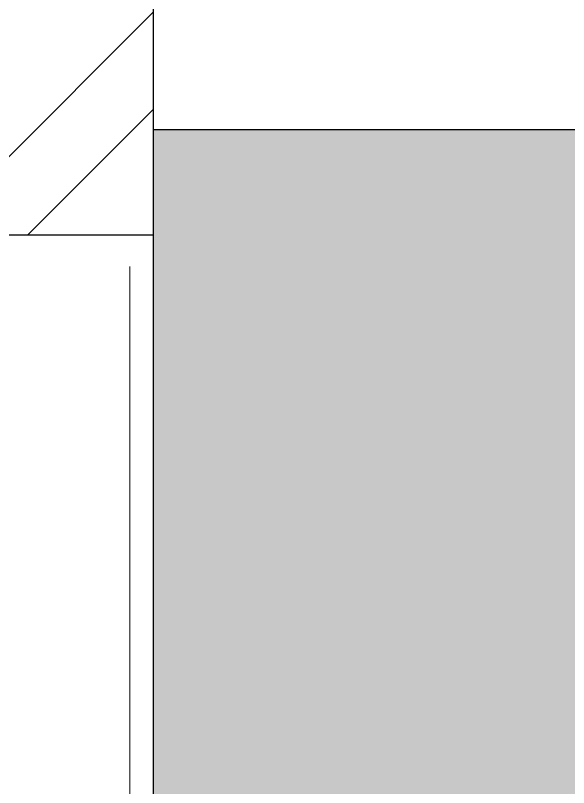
# Model space of a CAD drawing. Header units: millimetres. Extents: x 857 to 2168, y 576 to 1198.
# Drawn here: x 940.88 to 947.28, y 825.87 to 834.8 of the extents above; entities that cross this region are included whole.
import ezdxf

# ---------------------------------------------------------------- set-up
doc = ezdxf.new("R2010")
doc.units = ezdxf.units.MM
doc.layers.add('PQI-A-IN-ELEV-PTRN', color=249, linetype='Continuous', lineweight=0)
doc.layers.add('WAL', color=7, linetype='Continuous', lineweight=30)

# ---------------------------------------------------------------- blocks, each defined once
blk = doc.blocks.new('W6')
at = {"layer": 'PQI-A-IN-ELEV-PTRN', "ltscale": 1000}
blk.add_line((3.637978807091713e-11, 200), (-1000.000000000029, 200), dxfattribs=at)

msp = doc.modelspace()

# ---------------------------------------------------------------- hatches: boundary and pattern name
at = {"lineweight": -2, "true_color": 0x750066}
h = msp.add_hatch(color=226, dxfattribs=at)
h.dxf.hatch_style = 1
h.paths.add_polyline_path([(990.4739068461504, 789.0223620551992), (966.4784900855886, 789.0223620551992), (966.4784900855886, 759.850394774932), (990.4739068461504, 759.850394774932)])
h.paths.add_polyline_path([(987.1589274825646, 773.9528956853353), (987.1589274825646, 780.5528956853352, -0.7951575391897575), (988.1589274825646, 780.5528956853357), (988.1589274825646, 774.0805433510134, -1)], flags=16)
h.paths.add_polyline_path([(1013.142194961442, 789.0223620551992), (990.4739068461504, 789.0223620551992), (990.4739068461504, 759.850394774932), (1013.146339808266, 759.850394774932)])
h.paths.add_polyline_path([(993.5373483840021, 773.9528956853353), (993.5373483840021, 780.5528956853352, -0.7951575391897575), (994.5373483840021, 780.5528956853357), (994.5373483840021, 773.9528956853353, -0.8804663787400526)], flags=16)
h.paths.add_polyline_path([(1038.003519241423, 789.0223620551992), (1013.142194961442, 789.0223620551992), (1013.144030656892, 776.1025003847931), (1038.003519241423, 776.1126442289631)])
h.paths.add_polyline_path([(1022.32860457575, 783.0798962701544), (1028.92860457575, 783.0798962701544, -0.8804663787400769), (1028.92860457575, 782.0798962701544), (1022.32860457575, 782.0798962701544, -0.7951575391897405)], flags=16)
h.paths.add_polyline_path([(1038.003519241423, 776.1126442289631), (1013.144030656892, 776.1025003847931), (1013.146339808266, 759.850394774932), (1038.003519241423, 759.850394774932)])
h.paths.add_polyline_path([(1022.32860457575, 771.2300786561443), (1028.92860457575, 771.2300786561443, -0.8804663787400769), (1028.92860457575, 770.2300786561443), (1022.32860457575, 770.2300786561443, -0.7951575391897413)], flags=16)
h.paths.add_polyline_path([(1058.625431052656, 789.0223620551992), (1038.003519241423, 789.0223620551992), (1038.003519241423, 776.1126442289631), (1038.003519241423, 759.850394774932), (1058.625431052656, 759.850394774932)])
h.paths.add_polyline_path([(1040.578209908736, 773.9528956853353), (1040.578209908736, 780.5528956853352, -0.7951575391897575), (1041.578209908736, 780.5528956853357), (1041.578209908736, 773.9528956853353, -0.8804663787400526)], flags=16)
h.paths.add_polyline_path([(966.4784900855886, 789.0223620551994), (954.497031242799, 774.4068052759526), (966.466935732253, 759.850394774932), (966.4784900855886, 759.850394774932)])
h.paths.add_polyline_path([(966.4784900855884, 789.0223620551992), (942.4784900855884, 789.0223620551992), (954.497031242799, 774.4068052759526)])
h.paths.add_polyline_path([(942.4784900855884, 789.0223620551992), (942.4784900855884, 759.850394774932), (942.5640590029475, 759.850394774932), (954.497031242799, 774.4068052759526)])
h.paths.add_polyline_path([(954.497031242799, 774.4068052759526), (942.5640590029475, 759.850394774932), (966.466935732253, 759.850394774932)])
h.paths.add_polyline_path([(960.613088929909, 833.4774009453117), (942.4784900855882, 833.4774009453117), (942.4784900855884, 822.0984103861713), (960.613088929909, 822.0984103861713)])
h.paths.add_polyline_path([(960.613088929909, 822.0984103861713), (942.4784900855884, 822.0984103861713), (942.4784900855884, 810.0984103861713), (960.613088929909, 810.0984103861713)])
h.paths.add_polyline_path([(972.613088929909, 833.4774009453117), (960.613088929909, 833.4774009453117), (960.613088929909, 822.0984103861713), (966.772465214173, 822.0984103861713)])
h.paths.add_polyline_path([(966.772465214173, 822.0984103861713), (960.613088929909, 822.0984103861713), (960.613088929909, 810.0984103861713)], flags=17)
h.paths.add_polyline_path([(978.453712645645, 822.0984103861713), (966.772465214173, 822.0984103861713), (960.613088929909, 810.0984103861713), (984.613088929909, 810.0984103861713)])
h.paths.add_polyline_path([(972.613088929909, 833.4774009453117), (966.772465214173, 822.0984103861713), (978.453712645645, 822.0984103861713)])
h.paths.add_polyline_path([(984.613088929909, 833.4774009453117), (972.613088929909, 833.4774009453117), (978.453712645645, 822.0984103861713), (984.613088929909, 822.0984103861713)])
h.paths.add_polyline_path([(984.613088929909, 822.0984103861713), (978.453712645645, 822.0984103861713), (984.613088929909, 810.0984103861713)], flags=17)
h.paths.add_polyline_path([(996.613088929909, 833.4774009453117), (984.613088929909, 833.4774009453117), (984.613088929909, 822.0984103861713), (990.772465214173, 822.0984103861713)])
h.paths.add_polyline_path([(990.772465214173, 822.0984103861713), (984.613088929909, 822.0984103861713), (984.613088929909, 810.0984103861713)], flags=17)
h.paths.add_polyline_path([(1002.453712645645, 822.0984103861713), (990.772465214173, 822.0984103861713), (984.613088929909, 810.0984103861713), (1008.613088929909, 810.0984103861713)])
h.paths.add_polyline_path([(996.613088929909, 833.4774009453117), (990.772465214173, 822.0984103861713), (1002.453712645645, 822.0984103861713)])
h.paths.add_polyline_path([(1008.613088929909, 833.4774009453117), (996.613088929909, 833.4774009453117), (1002.453712645645, 822.0984103861713), (1008.613088929909, 822.0984103861713)])
h.paths.add_polyline_path([(1008.613088929909, 822.0984103861713), (1002.453712645645, 822.0984103861713), (1008.613088929909, 810.0984103861713)], flags=17)
h.paths.add_polyline_path([(1049.183361759483, 833.4774009453117), (1038.072119793923, 833.4774009453117), (1038.072119793923, 822.0984103861713), (1043.775313148205, 822.0984103861713)])
h.paths.add_polyline_path([(1043.775313148205, 822.0984103861713), (1038.072119793923, 822.0984103861713), (1038.072119793923, 810.0984103861713)], flags=17)
h.paths.add_polyline_path([(1054.635685539831, 822.0984103861713), (1043.775313148205, 822.0984103861713), (1038.072119793923, 810.0984103861713), (1060.385570384548, 810.0984103861713)])
h.paths.add_polyline_path([(1049.183361759483, 833.4774009453117), (1043.775313148205, 822.0984103861713), (1054.635685539831, 822.0984103861713)])
h.paths.add_polyline_path([(1060.740989445534, 833.4774009453117), (1049.183361759483, 833.4774009453117), (1054.635685539831, 822.0984103861713), (1060.745266320617, 822.0984103861713)])
h.paths.add_polyline_path([(1060.745266320617, 822.0984103861713), (1054.635685539831, 822.0984103861713), (1060.385570384548, 810.0984103861713), (1060.74949854717, 810.8382110463899)])
h.paths.add_polyline_path([(1066.288698330082, 822.0984103861713), (1060.745266320617, 822.0984103861713), (1060.74949854717, 810.8382110463899)])
h.paths.add_polyline_path([(1077.149070721708, 822.0984103861713), (1066.288698330082, 822.0984103861713), (1060.74949854717, 810.8382110463899), (1060.749776606546, 810.0984103861713), (1082.699020975174, 810.0984103861713)])
h.paths.add_polyline_path([(1071.886334760218, 833.4774009453117), (1060.740989445534, 833.4774009453117), (1060.745266320617, 822.0984103861713), (1066.288698330082, 822.0984103861713)])
h.paths.add_polyline_path([(1071.886334760218, 833.4774009453117), (1066.288698330082, 822.0984103861713), (1077.149070721708, 822.0984103861713)])
h.paths.add_polyline_path([(1082.699020975173, 833.4774009453117), (1071.886334760218, 833.4774009453117), (1077.149070721708, 822.0984103861713), (1082.699020975174, 822.0984103861713)])
h.paths.add_polyline_path([(1082.699020975173, 822.0984103861713), (1077.149070721708, 822.0984103861713), (1082.699020975173, 810.0984103861715)], flags=17)
at = {"layer": 'WAL', "lineweight": -2}
h = msp.add_hatch(dxfattribs=at)
h.set_pattern_fill('ANSI32', color=256, scale=0.25)
h.set_pattern_definition([(45, (-629.0592003473566, 2132.495467110455), (-1.683798022700467, 1.683798022700467), []), (45, (-627.9366678473566, 2132.495467110455), (-1.683798022700467, 1.683798022700467), [])])
h.paths.add_polyline_path([(934.4784900855884, 832.2637830968517), (942.4784900855884, 832.2637830968517), (942.4784900855882, 875.9529713013378), (934.4784900855882, 875.9529713013376)])
h.paths.add_polyline_path([(934.4784900855884, 756.0295986329786), (942.4784900855886, 756.0295986329786), (942.4784900855884, 764.850394774932), (942.4784900855884, 793.2637830968517), (934.4784900855884, 793.2637830968517)])

# ---------------------------------------------------------------- linework, layer by layer
for p, q in [((942.4784900855884, 755.777708778073), (942.4784900855882, 875.9529713013376)), ((1082.699020975174, 833.4774009453117), (942.4784900855884, 833.4774009453117)), ((934.4784900855884, 832.2637830968517), (942.4784900855884, 832.2637830968517))]:
    msp.add_line(p, q, dxfattribs=at)

# ---------------------------------------------------------------- block references
at = {"layer": 'WAL', "lineweight": -2, "xscale": 0.03863196438221001, "yscale": 0.03863196438221001, "zscale": 0.03863196438221001, "rotation": 269.9972457711979}
msp.add_blockref('W6', (934.4784900855882, 793.2641545073473), dxfattribs=at)

doc.saveas('drawing.dxf')
